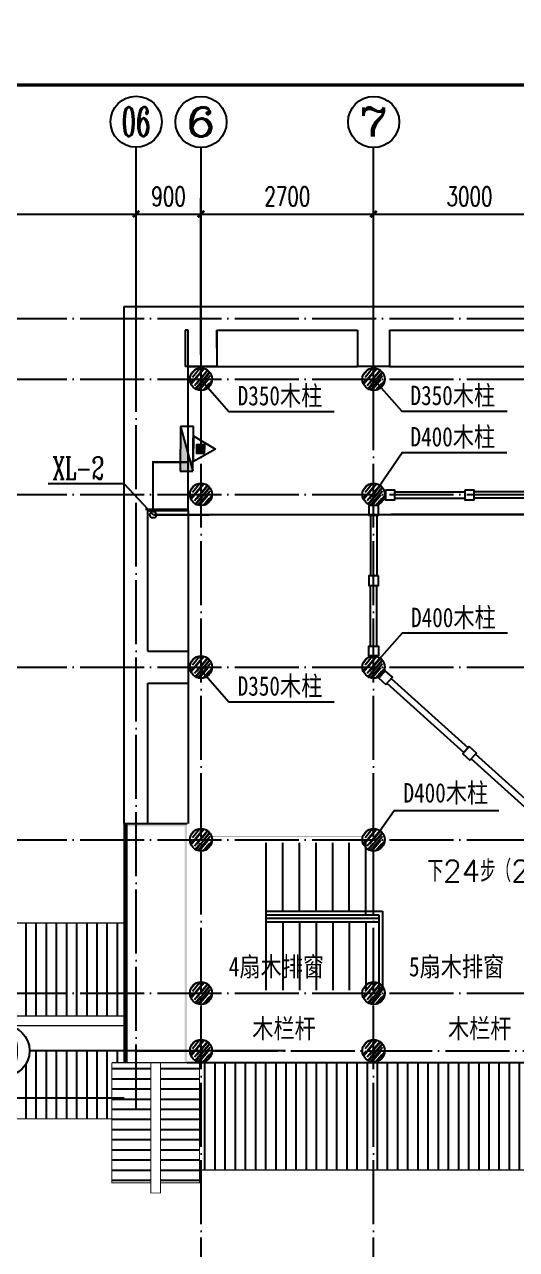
# Model space of a CAD drawing. Extents: x 8254 to 366479, y -216343 to -120021.
# Drawn here: x 194503 to 202199, y -159263 to -140109 of the extents above; entities that cross this region are included whole.
import ezdxf
from ezdxf.enums import TextEntityAlignment as Align

# ---------------------------------------------------------------- set-up
doc = ezdxf.new("R2010")
doc.units = 0
doc.header["$LTSCALE"] = 500
doc.header["$MEASUREMENT"] = 0
doc.linetypes.add('DOTE', pattern=[2.42, 2, -0.2, 0.02, -0.2])
doc.layers.get('0').update_dxf_attribs({"linetype": 'CONTINUOUS'})
doc.layers.get('Defpoints').update_dxf_attribs({"linetype": 'CONTINUOUS'})
for name, color, linetype in [('AXIS', 3, 'CONTINUOUS'), ('AXIS_TEXT', 7, 'CONTINUOUS'), ('DIM_SYMB', 3, 'CONTINUOUS'), ('DIM_消防', 3, 'CONTINUOUS'), ('DOTE', 1, 'DOTE'), ('EQUIP_消火栓', 7, 'CONTINUOUS'), ('EQUIP_消防', 7, 'CONTINUOUS'), ('PIPE-消防', 1, 'TG_X'), ('VPIPE-消防', 1, 'TG_X'), ('WALL', 130, 'CONTINUOUS')]:
    doc.layers.add(name, color=color, linetype=linetype)
doc.styles.add('_TCH_AXIS', font='COMPLEX', dxfattribs={"bigfont": 'GBCBIG'})
doc.styles.add('_TCH_DIM', font='SIMPLEX', dxfattribs={"bigfont": 'GBCBIG'})
doc.styles.add('_TCH_DIM_T3', font='SIMPLEX', dxfattribs={"width": 0.705882, "bigfont": 'GBCBIG'})
doc.styles.add('_TWT_SERIAL', font='COMPLEX', dxfattribs={"width": 0.8, "height": 3.5, "bigfont": 'HZTXT'})
doc.styles.add('COMPLEX', font='COMPLEX')
doc.styles.add('TG_LINETYPE', font='SIMPLEX', dxfattribs={"width": 0.8, "height": 3, "bigfont": 'HZTXT'})
doc.styles.add('宋体', font='SimSun.ttf', dxfattribs={"width": 0.8})
doc.linetypes.add('TG_X', pattern='A,2,-0.3,["X",TG_LINETYPE,S=0.1,R=0,X=-0.23,Y=-0.15],0', length=2.3)
doc.dimstyles.new('_TCH_ARCH&&100', dxfattribs={"dimtxt": 297.5, "dimasz": 100, "dimexe": 250, "dimexo": 300, "dimgap": 126.25, "dimtad": 1, "dimlfac": 0.001, "dimzin": 0, "dimdsep": 46, "dimtxsty": '_TCH_DIM_T3', "dimblk": 'ARCHTICK', "dimcen": 0.09, "dimclrt": 7, "dimazin": 2, "dimtfac": 1, "dimtix": 1, "dimtmove": 2, "dimatfit": 3, "dimfxl": 0, "dimtolj": 1, "dimtzin": 0, "dimarcsym": 0})

# ---------------------------------------------------------------- blocks, each defined once
blk = doc.blocks.new('_AXISO')
blk.add_circle((0, 0), 0.5)
at = {"layer": 'AXIS_TEXT', "style": 'COMPLEX', "width": 1.041667}
blk.add_attdef('A', text='', height=0.56, dxfattribs=at).set_placement((-0.25, -0.28), (0.25, -0.28), align=Align.FIT)
blk = doc.blocks.new('rgthrt')
h = blk.add_hatch()
h.set_pattern_fill('木材', color=251, scale=20, style=0)
h.set_pattern_definition([(50, (74300, -65547.12), (51.847064, 186.24683), [1200, -160, 400, -80]), (50, (74406.4, -65507.12), (-132.93014, 7.10905), [240, -26.4, 480, -60]), (50, (74340, -65479.116), (226.339663, 353.127904), [640, -112, 320, -80])])
h.paths.add_polyline_path([(197264.227, -145480.504, 0.414213562), (197089.227, -145655.504), (197264.227, -145655.504)])
h.paths.add_polyline_path([(197264.227, -145480.504), (197264.227, -145655.504), (197439.227, -145655.504, 0.414213562)])
h.paths.add_polyline_path([(197439.227, -145655.504), (197264.227, -145655.504), (197264.227, -145830.504, 0.414213562)])
h.paths.add_polyline_path([(197264.227, -145655.504), (197089.227, -145655.504, 0.414213562), (197264.227, -145830.504)])
h = blk.add_hatch()
h.set_pattern_fill('木材', color=251, scale=20, style=0)
h.set_pattern_definition([(50, (77000, -65547.12), (51.847064, 186.24683), [1200, -160, 400, -80]), (50, (77106.4, -65507.12), (-132.93014, 7.10905), [240, -26.4, 480, -60]), (50, (77040, -65479.116), (226.339663, 353.127904), [640, -112, 320, -80])])
h.paths.add_polyline_path([(199964.227, -145480.504, 0.414213562), (199789.227, -145655.504), (199964.227, -145655.504)])
h.paths.add_polyline_path([(199964.227, -145480.504), (199964.227, -145655.504), (200139.227, -145655.504, 0.414213562)])
h.paths.add_polyline_path([(200139.227, -145655.504), (199964.227, -145655.504), (199964.227, -145830.504, 0.414213562)])
h.paths.add_polyline_path([(199964.227, -145655.504), (199789.227, -145655.504, 0.414213562), (199964.227, -145830.504)])
h = blk.add_hatch()
h.set_pattern_fill('木材', color=251, scale=20, style=0)
h.set_pattern_definition([(50, (74300, -67347.12), (51.847064, 186.24683), [1200, -160, 400, -80]), (50, (74406.4, -67307.12), (-132.93014, 7.10905), [240, -26.4, 480, -60]), (50, (74340, -67279.116), (226.339663, 353.127904), [640, -112, 320, -80])])
h.paths.add_polyline_path([(197264.227, -147280.504, 0.414213562), (197089.227, -147455.504), (197264.227, -147455.504)])
h.paths.add_polyline_path([(197264.227, -147280.504), (197264.227, -147455.504), (197439.227, -147455.504, 0.414213562)])
h.paths.add_polyline_path([(197439.227, -147455.504), (197264.227, -147455.504), (197264.227, -147630.504, 0.414213562)])
h.paths.add_polyline_path([(197264.227, -147455.504), (197089.227, -147455.504, 0.414213562), (197264.227, -147630.504)])
h = blk.add_hatch()
h.set_pattern_fill('木材', color=251, scale=20, style=0)
h.set_pattern_definition([(50, (77000, -67347.12), (51.847064, 186.24683), [1200, -160, 400, -80]), (50, (77106.4, -67307.12), (-132.93014, 7.10905), [240, -26.4, 480, -60]), (50, (77040, -67279.116), (226.339663, 353.127904), [640, -112, 320, -80])])
h.paths.add_polyline_path([(199964.227, -147280.504, 0.414213562), (199789.227, -147455.504), (199964.227, -147455.504)])
h.paths.add_polyline_path([(199964.227, -147280.504), (199964.227, -147455.504), (200139.227, -147455.504, 0.414213562)])
h.paths.add_polyline_path([(200139.227, -147455.504), (199964.227, -147455.504), (199964.227, -147630.504, 0.414213562)])
h.paths.add_polyline_path([(199964.227, -147455.504), (199789.227, -147455.504, 0.414213562), (199964.227, -147630.504)])
h = blk.add_hatch()
h.set_pattern_fill('木材', color=251, scale=20, style=0)
h.set_pattern_definition([(50, (74300, -70047.12), (51.847064, 186.24683), [1200, -160, 400, -80]), (50, (74406.4, -70007.12), (-132.93014, 7.10905), [240, -26.4, 480, -60]), (50, (74340, -69979.116), (226.339663, 353.127904), [640, -112, 320, -80])])
h.paths.add_polyline_path([(197264.227, -149980.504, 0.414213562), (197089.227, -150155.504), (197264.227, -150155.504)])
h.paths.add_polyline_path([(197264.227, -149980.504), (197264.227, -150155.504), (197439.227, -150155.504, 0.414213562)])
h.paths.add_polyline_path([(197439.227, -150155.504), (197264.227, -150155.504), (197264.227, -150330.504, 0.414213562)])
h.paths.add_polyline_path([(197264.227, -150155.504), (197089.227, -150155.504, 0.414213562), (197264.227, -150330.504)])
h = blk.add_hatch()
h.set_pattern_fill('木材', color=251, scale=20, style=0)
h.set_pattern_definition([(50, (77000, -70047.12), (51.847064, 186.24683), [1200, -160, 400, -80]), (50, (77106.4, -70007.12), (-132.93014, 7.10905), [240, -26.4, 480, -60]), (50, (77040, -69979.116), (226.339663, 353.127904), [640, -112, 320, -80])])
h.paths.add_polyline_path([(199964.227, -149980.504, 0.414213562), (199789.227, -150155.504), (199964.227, -150155.504)])
h.paths.add_polyline_path([(199964.227, -149980.504), (199964.227, -150155.504), (200139.227, -150155.504, 0.414213562)])
h.paths.add_polyline_path([(200139.227, -150155.504), (199964.227, -150155.504), (199964.227, -150330.504, 0.414213562)])
h.paths.add_polyline_path([(199964.227, -150155.504), (199789.227, -150155.504, 0.414213562), (199964.227, -150330.504)])
h = blk.add_hatch()
h.set_pattern_fill('木材', color=251, scale=20, style=0)
h.set_pattern_definition([(50, (74300, -72747.12), (51.847064, 186.24683), [1200, -160, 400, -80]), (50, (74406.4, -72707.12), (-132.93014, 7.10905), [240, -26.4, 480, -60]), (50, (74340, -72679.116), (226.339663, 353.127904), [640, -112, 320, -80])])
h.paths.add_polyline_path([(197264.227, -152680.504, 0.414213562), (197089.227, -152855.504), (197264.227, -152855.504)])
h.paths.add_polyline_path([(197264.227, -152680.504), (197264.227, -152855.504), (197439.227, -152855.504, 0.414213562)])
h.paths.add_polyline_path([(197439.227, -152855.504), (197264.227, -152855.504), (197264.227, -153030.504, 0.414213562)])
h.paths.add_polyline_path([(197264.227, -152855.504), (197089.227, -152855.504, 0.414213562), (197264.227, -153030.504)])
h = blk.add_hatch()
h.set_pattern_fill('木材', color=251, scale=20, style=0)
h.set_pattern_definition([(50, (77000, -72747.12), (51.847064, 186.24683), [1200, -160, 400, -80]), (50, (77106.4, -72707.12), (-132.93014, 7.10905), [240, -26.4, 480, -60]), (50, (77040, -72679.116), (226.339663, 353.127904), [640, -112, 320, -80])])
h.paths.add_polyline_path([(199964.227, -152680.504, 0.414213562), (199789.227, -152855.504), (199964.227, -152855.504)])
h.paths.add_polyline_path([(199964.227, -152680.504), (199964.227, -152855.504), (200139.227, -152855.504, 0.414213562)])
h.paths.add_polyline_path([(200139.227, -152855.504), (199964.227, -152855.504), (199964.227, -153030.504, 0.414213562)])
h.paths.add_polyline_path([(199964.227, -152855.504), (199789.227, -152855.504, 0.414213562), (199964.227, -153030.504)])
h = blk.add_hatch()
h.set_pattern_fill('ANSI31', color=251, scale=100, angle=45, style=0)
h.set_pattern_definition([(90, (410428.45, -78328.64), (158.75, 1e-14), [])])
h.paths.add_polyline_path([(191489.227, -155762.364), (194109.945, -155762.364, 0.360879264), (193783.705, -156155.504, 1), (194583.705, -156155.504), (196089.434, -156155.504), (196089.434, -156339.736), (195871.037, -156339.736), (195871.037, -156705.504), (193349.227, -156705.504), (193349.227, -156630.681), (193189.227, -156630.681), (193189.227, -156320.681), (191489.227, -156320.681)])
h.paths.add_polyline_path([(193189.227, -156780.681), (193349.227, -156780.681), (193349.227, -156705.504), (195871.037, -156705.504), (195871.037, -157219.223), (192989.227, -157219.223), (192989.227, -157090.681), (193189.227, -157090.681)])
h.paths.add_polyline_path([(191489.227, -155255.504), (196089.434, -155255.504), (196089.434, -155612.364), (191489.227, -155612.364)])
h.paths.add_polyline_path([(191489.227, -154155.504), (196089.434, -154155.504), (196089.434, -155255.504), (191489.227, -155255.504)])
h.paths.add_polyline_path([(195338.925, -156950.504), (195338.925, -156260.504), (194888.925, -156260.504), (194888.925, -156950.504)], flags=9)
h.paths.add_polyline_path([(194747.979, -157512.892), (194747.979, -156822.892), (194297.979, -156822.892), (194297.979, -157512.892)], flags=9)
h.paths.add_polyline_path([(195606.425, -155725.504), (195606.425, -155035.504), (195156.425, -155035.504), (195156.425, -155725.504)], flags=9)
h.paths.add_polyline_path([(195338.925, -154500.504), (195338.925, -153610.504), (194888.925, -153610.504), (194888.925, -154500.504)], flags=9)
h = blk.add_hatch()
h.set_pattern_fill('木材', color=251, scale=20, style=0)
h.set_pattern_definition([(50, (74300, -75147.12), (51.847064, 186.24683), [1200, -160, 400, -80]), (50, (74406.4, -75107.12), (-132.93014, 7.10905), [240, -26.4, 480, -60]), (50, (74340, -75079.116), (226.339663, 353.127904), [640, -112, 320, -80])])
h.paths.add_polyline_path([(197264.227, -155080.504, 0.414213562), (197089.227, -155255.504), (197264.227, -155255.504)])
h.paths.add_polyline_path([(197264.227, -155080.504), (197264.227, -155255.504), (197439.227, -155255.504, 0.414213562)])
h.paths.add_polyline_path([(197439.227, -155255.504), (197264.227, -155255.504), (197264.227, -155430.504, 0.414213562)])
h.paths.add_polyline_path([(197264.227, -155255.504), (197089.227, -155255.504, 0.414213562), (197264.227, -155430.504)])
h = blk.add_hatch()
h.set_pattern_fill('木材', color=251, scale=20, style=0)
h.set_pattern_definition([(50, (77000, -75147.12), (51.847064, 186.24683), [1200, -160, 400, -80]), (50, (77106.4, -75107.12), (-132.93014, 7.10905), [240, -26.4, 480, -60]), (50, (77040, -75079.116), (226.339663, 353.127904), [640, -112, 320, -80])])
h.paths.add_polyline_path([(199964.227, -155080.504, 0.414213562), (199789.227, -155255.504), (199964.227, -155255.504)])
h.paths.add_polyline_path([(199964.227, -155080.504), (199964.227, -155255.504), (200139.227, -155255.504, 0.414213562)])
h.paths.add_polyline_path([(200139.227, -155255.504), (199964.227, -155255.504), (199964.227, -155430.504, 0.414213562)])
h.paths.add_polyline_path([(199964.227, -155255.504), (199789.227, -155255.504, 0.414213562), (199964.227, -155430.504)])
h = blk.add_hatch()
h.set_pattern_fill('木材', color=251, scale=20, style=0)
h.set_pattern_definition([(50, (74300, -76047.12), (51.847064, 186.24683), [1200, -160, 400, -80]), (50, (74406.4, -76007.12), (-132.93014, 7.10905), [240, -26.4, 480, -60]), (50, (74340, -75979.116), (226.339663, 353.127904), [640, -112, 320, -80])])
h.paths.add_polyline_path([(197264.227, -155980.504, 0.414213562), (197089.227, -156155.504), (197264.227, -156155.504)])
h.paths.add_polyline_path([(197264.227, -155980.504), (197264.227, -156155.504), (197439.227, -156155.504, 0.414213562)])
h.paths.add_polyline_path([(197439.227, -156155.504), (197264.227, -156155.504), (197264.227, -156330.504, 0.414213562)])
h.paths.add_polyline_path([(197264.227, -156155.504), (197089.227, -156155.504, 0.414213562), (197264.227, -156330.504)])
h = blk.add_hatch()
h.set_pattern_fill('木材', color=251, scale=20, style=0)
h.set_pattern_definition([(50, (77000, -76047.12), (51.847064, 186.24683), [1200, -160, 400, -80]), (50, (77106.4, -76007.12), (-132.93014, 7.10905), [240, -26.4, 480, -60]), (50, (77040, -75979.116), (226.339663, 353.127904), [640, -112, 320, -80])])
h.paths.add_polyline_path([(199964.227, -155980.504, 0.414213562), (199789.227, -156155.504), (199964.227, -156155.504)])
h.paths.add_polyline_path([(199964.227, -155980.504), (199964.227, -156155.504), (200139.227, -156155.504, 0.414213562)])
h.paths.add_polyline_path([(200139.227, -156155.504), (199964.227, -156155.504), (199964.227, -156330.504, 0.414213562)])
h.paths.add_polyline_path([(199964.227, -156155.504), (199789.227, -156155.504, 0.414213562), (199964.227, -156330.504)])
h = blk.add_hatch()
h.set_pattern_fill('ANSI31', color=251, scale=100, angle=135, style=0)
h.set_pattern_definition([(7e-15, (410428.45, -78328.64), (1e-14, -158.75), [])])
h.paths.add_polyline_path([(195871.037, -156705.504), (196249.227, -156705.504), (196249.227, -156339.736), (196481.037, -156339.736), (196481.037, -158219.504), (195871.037, -158219.504)])
h.paths.add_polyline_path([(195871.037, -156339.736), (196249.227, -156339.736), (196249.227, -156705.504), (195871.037, -156705.504)], flags=17)
h.paths.add_polyline_path([(196631.037, -156339.736), (197047.445, -156339.736), (197241.037, -156339.736), (197241.037, -158219.504), (196631.037, -158219.504)])
h = blk.add_hatch()
h.set_pattern_fill('ANSI31', color=251, scale=100, angle=45, style=0)
h.set_pattern_definition([(90, (0, -78328.64), (-158.75, 1e-14), [])])
h.paths.add_polyline_path([(199964.227, -156339.736), (197264.227, -156339.736), (197264.227, -158019.101), (199964.227, -158019.101)])
h.paths.add_polyline_path([(202964.227, -156339.736), (199964.227, -156339.736), (199964.227, -158019.101), (202964.227, -158019.101)])
h.paths.add_polyline_path([(207464.227, -156339.736), (202964.227, -156339.736), (202964.227, -158019.101), (203686.35, -158019.101), (203391.03, -157723.781), (203991.03, -157723.781), (203695.71, -158019.101), (207464.227, -158019.101)])
h.paths.add_polyline_path([(210464.227, -156339.736), (207464.227, -156339.736), (207464.227, -158019.101), (210464.227, -158019.101)])
h.paths.add_polyline_path([(213164.227, -156339.736), (210464.227, -156339.736), (210464.227, -158019.101), (213164.227, -158019.101)])
h.paths.add_polyline_path([(204276.655, -157698.156), (205265.405, -157698.156), (205265.405, -157251.906), (204276.655, -157251.906)], flags=24)
at = {"layer": 'WALL'}
for points in [[(196064.628, -152604.129), (197047.445, -152604.129), (197047.445, -152644.129), (196064.628, -152644.129)], [(197007.445, -156339.736), (197047.445, -156339.736), (197047.445, -152604.129), (197007.445, -152604.129)]]:
    blk.add_hatch(color=251, dxfattribs=at).paths.add_polyline_path(points)
at = {"color": 251}
for p, q in [((197514.647, -145455.504), (199714.227, -145455.504)), ((200214.227, -145455.504), (202714.227, -145455.504)), ((200297.686, -147417.308), (201389.367, -147417.352)), ((202600.582, -147417.307), (201539.367, -147417.349)), ((200297.686, -147517.308), (201389.367, -147517.352)), ((202600.582, -147517.307), (201539.367, -147517.349)), ((197064.227, -147706.004), (197064.227, -149905.504)), ((199914.362, -147780.504), (199914.324, -148730.504)), ((200014.362, -147780.504), (200014.324, -148730.504)), ((199914.362, -149830.504), (199914.324, -148880.504)), ((200014.362, -149830.504), (200014.324, -148880.504)), ((200240.433, -150334.666), (201443.079, -151419.324)), ((197064.227, -150405.504), (197064.227, -152604.129)), ((200173.462, -150408.929), (201376.108, -151493.586)), ((202659.989, -152646.054), (201490.125, -151591.133)), ((202726.96, -152571.792), (201557.096, -151516.871)), ((198284.227, -155205.504), (198284.227, -152905.504)), ((198544.227, -153970.504), (198544.227, -152905.504)), ((198804.227, -153970.504), (198804.227, -152905.504)), ((199064.227, -153970.504), (199064.227, -152905.504)), ((199324.227, -153970.504), (199324.227, -152905.504)), ((199584.227, -153970.504), (199584.227, -152905.504)), ((199844.227, -154030.504), (199844.227, -152905.504)), ((198284.227, -153970.504), (199844.227, -153970.504)), ((198284.227, -153970.504), (200104.227, -153970.504)), ((200104.227, -153970.504), (200104.227, -155205.504)), ((198284.227, -154030.504), (199844.227, -154030.504)), ((198284.227, -154030.504), (200044.227, -154030.504)), ((198284.227, -154080.504), (200044.227, -154080.504)), ((198284.227, -154140.504), (200044.227, -154140.504)), ((198544.227, -154140.504), (198544.227, -155205.504)), ((198804.227, -154140.504), (198804.227, -155205.504)), ((199064.227, -154140.504), (199064.227, -155205.504)), ((199324.227, -154140.504), (199324.227, -155205.504)), ((199584.227, -154140.504), (199584.227, -155205.504)), ((199844.227, -154140.504), (199844.227, -155205.504)), ((200044.227, -154030.504), (200044.227, -155205.504)), ((200104.227, -154140.504), (200104.227, -155205.504)), ((197047.445, -156339.736), (213381.009, -156339.736)), ((193189.227, -156890.504), (196064.227, -156890.504))]:
    blk.add_line(p, q, dxfattribs=at)
for points, const_width in [([(227399.227, -138904.538), (227399.227, -141055.504), (183029.227, -141055.504), (183029.227, -138904.538)], 50), ([(196089.628, -152604.129), (196089.628, -156339.736)], 50), ([(197433.188, -152805.504), (199796.522, -152805.504)], 2), ([(197433.188, -152905.504), (199796.522, -152905.504)], 2), ([(196087.44, -154155.504), (191489.227, -154155.504)], 20), ([(197433.188, -155205.504), (199796.522, -155205.504)], 2), ([(197433.188, -155305.504), (199796.522, -155305.504)], 2), ([(200133.188, -155205.504), (202796.522, -155205.504)], 2), ([(200133.188, -155305.504), (202796.522, -155305.504)], 2), ([(196089.434, -155612.364), (191489.227, -155612.364)], 20), ([(196089.434, -155762.364), (191489.227, -155762.364)], 20), ([(197042.059, -156105.504), (197096.522, -156105.504)], 2), ([(197433.188, -156105.504), (199796.522, -156105.504)], 2), ([(200133.188, -156105.504), (202796.522, -156105.504)], 2), ([(197042.059, -156205.504), (197096.522, -156205.504)], 2), ([(197431.932, -156205.504), (199405.394, -156205.504)], 2), ([(197433.188, -156205.504), (199796.522, -156205.504)], 2), ([(200133.188, -156205.504), (202796.522, -156205.504)], 2), ([(197241.037, -156339.736), (197047.445, -156339.736), (195871.037, -156339.736)], 20), ([(197241.037, -156339.736), (197241.037, -158219.504), (196631.037, -158219.504), (196631.037, -158379.504), (196481.037, -158379.504), (196481.037, -158219.504), (195871.037, -158219.504), (195871.037, -156339.736)], 15), ([(196481.037, -158219.504), (196481.037, -156339.736)], 15), ([(196631.037, -158219.504), (196631.037, -156339.736)], 15), ([(195871.037, -157219.223), (192989.227, -157219.223)], 20), ([(197241.037, -158019.101), (213187.418, -158019.101)], 20)]:
    blk.add_lwpolyline(points, dxfattribs=dict(at, const_width=const_width))
for points in [[(196434.227, -147706.004), (197064.227, -147706.004), (197064.227, -145455.504), (197514.647, -145455.504), (197514.227, -144890.504)], [(197260.725, -145659.626), (197701.952, -146158.535), (199347.984, -146158.535)], [(199964.227, -145655.504), (200405.454, -146154.414), (202051.487, -146154.414)], [(199964.227, -147455.504), (200412.577, -146802.847), (202049.337, -146802.847)], [(197260.725, -150198.647), (197701.952, -150697.557), (199347.984, -150697.557)], [(199964.227, -152855.504), (200285.654, -152398.868), (201922.415, -152398.868)]]:
    blk.add_lwpolyline(points, dxfattribs=at)
for points in [[(200147.686, -147392.246), (200147.686, -147542.386), (200297.686, -147542.386), (200297.686, -147392.246)], [(201389.367, -147392.306), (201389.367, -147542.446), (201539.367, -147542.446), (201539.367, -147392.306)], [(200039.427, -147630.504), (199889.287, -147630.504), (199889.287, -147780.504), (200039.427, -147780.504)], [(200039.367, -148730.504), (199889.227, -148730.504), (199889.227, -148880.504), (200039.367, -148880.504)], [(200039.427, -149980.504), (199889.287, -149980.504), (199889.287, -149830.504), (200039.427, -149830.504)], [(200145.827, -150215.596), (200045.276, -150327.093), (200156.67, -150427.55), (200257.22, -150316.052)], [(201460.335, -151400.189), (201359.784, -151511.687), (201471.178, -151612.143), (201571.728, -151500.646)]]:
    blk.add_lwpolyline(points, close=True, dxfattribs=at)
at = {"color": 251, "elevation": 1099890}
blk.add_lwpolyline([(199973.463, -150121.345), (200414.69, -149622.436), (202060.722, -149622.436)], dxfattribs=at)
at = {"color": 251}
for centre in [(197264.227, -145655.504), (199964.227, -145655.504), (197264.227, -147455.504), (199964.227, -147455.504), (197264.227, -150155.504), (199964.227, -150155.504), (197264.227, -152855.504), (199964.227, -152855.504), (197264.227, -155255.504), (199964.227, -155255.504), (197264.227, -156155.504), (199964.227, -156155.504)]:
    blk.add_circle(centre, 175, dxfattribs=at)
at = {"layer": 'AXIS', "color": 251}
blk.add_line((198583.705, -156155.504), (194583.705, -156155.504), dxfattribs=at)
at = {"layer": 'DIM_SYMB', "color": 251}
blk.add_lwpolyline([(200709.132, -153338.66, 0, 0, 0), (197814.73, -153338.66, 0, 0, 0), (197814.73, -154655.504, 0, 0, 0), (200064.234, -154670.945, 80, 0, 0), (200364.227, -154673.004, 0, 0, 0)], format="xyseb", dxfattribs=at)
at = {"layer": 'DOTE', "color": 251}
for p, q in [((196249.227, -157055.504), (196249.227, -143155.504)), ((197264.227, -169755.504), (197264.227, -143155.504)), ((199964.227, -169755.504), (199964.227, -143155.504)), ((182064.227, -144705.504), (228664.227, -144705.504)), ((182064.227, -145655.504), (228364.227, -145655.504)), ((182064.227, -147455.504), (228364.227, -147455.504)), ((182064.227, -150155.504), (228364.227, -150155.504)), ((182064.227, -152855.504), (228364.227, -152855.504)), ((182064.227, -155255.504), (228364.227, -155255.504)), ((196249.227, -156155.504), (214179.227, -156155.504))]:
    blk.add_line(p, q, dxfattribs=at)
at = {"layer": 'WALL', "color": 251}
for p, q in [((196064.227, -144520.504), (197264.227, -144520.504)), ((196064.227, -147684.827), (196064.227, -144520.504)), ((197264.227, -144520.504), (199964.227, -144520.504)), ((199964.227, -144520.504), (203217.745, -144520.504)), ((197064.227, -144890.504), (197014.227, -144890.504)), ((197014.227, -144890.504), (197014.227, -145455.504)), ((197064.227, -147684.827), (197064.227, -144890.504)), ((197514.227, -144890.504), (197514.227, -145455.504)), ((197514.227, -144890.504), (199714.227, -144890.504)), ((199714.227, -144890.504), (199714.227, -145455.504)), ((200214.227, -144890.504), (200214.227, -145455.504)), ((200214.227, -144890.504), (202717.745, -144890.504)), ((197514.227, -145455.504), (197014.227, -145455.504)), ((200214.227, -145455.504), (199714.227, -145455.504)), ((196064.227, -150155.504), (196064.227, -147684.827)), ((196434.227, -149905.504), (196434.227, -147684.827)), ((196434.227, -147684.827), (197064.227, -147684.827)), ((196434.227, -149905.504), (197064.227, -149905.504)), ((197064.227, -149905.504), (197064.227, -150405.504)), ((196064.227, -152604.129), (196064.227, -150155.504)), ((196434.227, -150405.504), (197064.227, -150405.504)), ((196434.227, -152604.129), (196434.227, -150405.504)), ((196064.227, -152604.129), (196434.227, -152604.129)), ((196064.628, -152604.129), (197047.445, -152604.129)), ((196064.628, -152604.129), (196064.628, -156339.736))]:
    blk.add_line(p, q, dxfattribs=at)
at = {"layer": 'WALL', "color": 251, "const_width": 30}
blk.add_lwpolyline([(196394.179, -147690.623), (197064.227, -147691.004)], dxfattribs=at)
at = {"layer": 'AXIS', "color": 251}
ref = blk.add_blockref('_AXISO', (194183.705, -156155.504), dxfattribs=dict(at, xscale=800, yscale=800, zscale=800))
ref.add_attrib('A', '2/D', dxfattribs={"layer": 'AXIS_TEXT', "color": 251, "height": 452.5483, "style": '_TCH_AXIS', "width": 0.355932}).set_placement((193957.431, -156381.778), (194409.979, -156381.778), align=Align.FIT)
at = {"color": 251, "style": '宋体', "width": 0.8}
for s, p in [('D350木柱', (197837.694, -146064.277, 1099890)), ('D350木柱', (200541.196, -146060.156, 1099890)), ('D400木柱', (200541.196, -146706.714, 1099890)), ('D400木柱', (200550.432, -149531.976, 2199780)), ('D350木柱', (197837.694, -150603.299, 1099890)), ('D400木柱', (200431.58, -152273.909, 1099890)), ('4扇木排窗', (197698.158, -154991.845, 1099890)), ('5扇木排窗', (200517.175, -154991.845, 1099890)), ('木栏杆', (198065.762, -155957.421, 1099890)), ('木栏杆', (201127.285, -155957.421, 1099890))]:
    blk.add_text(s, height=303.7975, dxfattribs=at).set_placement(p)
at = {"layer": 'DIM_SYMB', "color": 7, "style": '_TCH_DIM'}
blk.add_text('下24步（260X180)', height=337.58865, dxfattribs=at).set_placement((200809.132, -153513.66))
blk = doc.blocks.new('$TwtSys$00000546')
h = blk.add_hatch()
h.set_pattern_fill('ANSI31', color=256, scale=200, style=0)
h.set_pattern_definition([(45, (-38543.802, -6670.83), (-17.67767, 17.67767), [])])
h.paths.add_polyline_path([(-65, 174), (65, 174), (65, 44), (-65, 44)])
for points in [[(0, 344), (-198, 0), (198, 0)], [(-65, 174), (65, 174), (65, 44), (-65, 44)]]:
    blk.add_lwpolyline(points, close=True)
blk = doc.blocks.new('_ArchTick')
at = {"color": 0, "linetype": 'ByBlock', "const_width": 0.4}
blk.add_lwpolyline([(-0.5, -0.5), (0.5, 0.5)], dxfattribs=at)
blk = doc.blocks.new('*D154')
at = {"layer": 'AXIS', "color": 0, "lineweight": -2}
for p, q in [((190764, -145272), (190764, -142822)), ((196249, -145272), (196249, -142822)), ((190764, -143072), (196249, -143072))]:
    blk.add_line(p, q, dxfattribs=at)
at = {"layer": 'Defpoints', "color": 0}
for p in [(196249, -143072), (190764, -145572), (196249, -145572)]:
    blk.add_point(p, dxfattribs=at)
at = {"layer": 'AXIS', "color": 0, "lineweight": -2, "xscale": 100, "yscale": 100, "zscale": 100, "rotation": 180}
blk.add_blockref('_ArchTick', (190764, -143072), dxfattribs=at)
at = {"layer": 'AXIS', "color": 0, "lineweight": -2, "xscale": 100, "yscale": 100, "zscale": 100}
blk.add_blockref('_ArchTick', (196249, -143072), dxfattribs=at)
at = {"layer": 'AXIS', "color": 7, "insert": (193507, -142797), "char_height": 297.5, "attachment_point": 5, "style": '_TCH_DIM_T3'}
blk.add_mtext('\\A1;5600', dxfattribs=at)
blk = doc.blocks.new('*D155')
at = {"layer": 'AXIS', "color": 0, "lineweight": -2}
for p, q in [((196249, -145272), (196249, -142822)), ((197264, -145272), (197264, -142822)), ((196249, -143072), (197264, -143072))]:
    blk.add_line(p, q, dxfattribs=at)
at = {"layer": 'Defpoints', "color": 0}
for p in [(197264, -143072), (196249, -145572), (197264, -145572)]:
    blk.add_point(p, dxfattribs=at)
at = {"layer": 'AXIS', "color": 0, "lineweight": -2, "xscale": 100, "yscale": 100, "zscale": 100, "rotation": 180}
blk.add_blockref('_ArchTick', (196249, -143072), dxfattribs=at)
at = {"layer": 'AXIS', "color": 0, "lineweight": -2, "xscale": 100, "yscale": 100, "zscale": 100}
blk.add_blockref('_ArchTick', (197264, -143072), dxfattribs=at)
at = {"layer": 'AXIS', "color": 7, "insert": (196757, -142797), "char_height": 297.5, "attachment_point": 5, "style": '_TCH_DIM_T3'}
blk.add_mtext('\\A1;900', dxfattribs=at)
blk = doc.blocks.new('*D156')
at = {"layer": 'AXIS', "color": 0, "lineweight": -2}
for p, q in [((197264, -145272), (197264, -142822)), ((199964, -145272), (199964, -142822)), ((197264, -143072), (199964, -143072))]:
    blk.add_line(p, q, dxfattribs=at)
at = {"layer": 'Defpoints', "color": 0}
for p in [(199964, -143072), (197264, -145572), (199964, -145572)]:
    blk.add_point(p, dxfattribs=at)
at = {"layer": 'AXIS', "color": 0, "lineweight": -2, "xscale": 100, "yscale": 100, "zscale": 100, "rotation": 180}
blk.add_blockref('_ArchTick', (197264, -143072), dxfattribs=at)
at = {"layer": 'AXIS', "color": 0, "lineweight": -2, "xscale": 100, "yscale": 100, "zscale": 100}
blk.add_blockref('_ArchTick', (199964, -143072), dxfattribs=at)
at = {"layer": 'AXIS', "color": 7, "insert": (198614, -142797), "char_height": 297.5, "attachment_point": 5, "style": '_TCH_DIM_T3'}
blk.add_mtext('\\A1;2700', dxfattribs=at)
blk = doc.blocks.new('*D157')
at = {"layer": 'AXIS', "color": 0, "lineweight": -2}
for p, q in [((199964, -145272), (199964, -142822)), ((202964, -145272), (202964, -142822)), ((199964, -143072), (202964, -143072))]:
    blk.add_line(p, q, dxfattribs=at)
at = {"layer": 'Defpoints', "color": 0}
for p in [(202964, -143072), (199964, -145572), (202964, -145572)]:
    blk.add_point(p, dxfattribs=at)
at = {"layer": 'AXIS', "color": 0, "lineweight": -2, "xscale": 100, "yscale": 100, "zscale": 100, "rotation": 180}
blk.add_blockref('_ArchTick', (199964, -143072), dxfattribs=at)
at = {"layer": 'AXIS', "color": 0, "lineweight": -2, "xscale": 100, "yscale": 100, "zscale": 100}
blk.add_blockref('_ArchTick', (202964, -143072), dxfattribs=at)
at = {"layer": 'AXIS', "color": 7, "insert": (201464, -142797), "char_height": 297.5, "attachment_point": 5, "style": '_TCH_DIM_T3'}
blk.add_mtext('\\A1;3000', dxfattribs=at)
blk = doc.blocks.new('$TwtSys$00000434')
for p, q in [((-0.5, 0.5), (-0.5, -0.5)), ((-0.5, -0.5), (0.5, 0.5)), ((0.5, 0.5), (-0.5, 0.5)), ((0.5, -0.5), (0.5, 0.5)), ((-0.5, -0.5), (0.5, -0.5))]:
    blk.add_line(p, q)
blk.add_solid([(0.5, -0.5), (0.5, 0.5), (-0.5, -0.5)])

msp = doc.modelspace()

# ---------------------------------------------------------------- hatches: boundary and pattern name
at = {"layer": 'PIPE-消防', "linetype": 'TG_X'}
for points in [[(196513.512, -146953.676), (196513.512, -146936.176), (196496.012, -146936.176)], [(196513.512, -146953.676), (196496.012, -146953.676), (196496.012, -146936.176)]]:
    msp.add_hatch(color=256, dxfattribs=at).paths.add_polyline_path(points)

# ---------------------------------------------------------------- linework, layer by layer
at = {"layer": 'AXIS'}
for p, q in [((196249.227, -146029.175), (196249.227, -142029.175)), ((197264.227, -146033.154), (197264.227, -142033.154)), ((199964.227, -146033.154), (199964.227, -142033.154))]:
    msp.add_line(p, q, dxfattribs=at)
at = {"layer": 'DIM_消防'}
for p, q in [((196064.227, -147289.035), (194871.784, -147289.035)), ((196516.002, -147774.1), (196064.227, -147289.035))]:
    msp.add_line(p, q, dxfattribs=at)
at = {"layer": 'PIPE-消防', "linetype": 'TG_X', "const_width": 35}
for points in [[(196513.512, -146953.676), (197064.227, -146953.676)], [(196513.512, -147739.18), (196513.512, -146953.676)], [(196516.002, -147774.1), (213872.504, -147765.029)]]:
    msp.add_lwpolyline(points, dxfattribs=at)
at = {"layer": 'VPIPE-消防', "linetype": 'Continuous'}
msp.add_circle((196516.002, -147774.1), 50, dxfattribs=at)

# ---------------------------------------------------------------- block references
msp.add_blockref('rgthrt', (0, 0))
at = {"layer": 'AXIS'}
ref = msp.add_blockref('_AXISO', (196249.227, -141629.175), dxfattribs=dict(at, xscale=800, yscale=800, zscale=800))
ref.add_attrib('A', '06', dxfattribs={"layer": 'AXIS_TEXT', "height": 452.5483, "style": '_TCH_AXIS', "width": 0.617647}).set_placement((196022.953, -141855.45), (196475.501, -141855.45), align=Align.FIT)
ref = msp.add_blockref('_AXISO', (197264.227, -141633.154), dxfattribs=dict(at, xscale=800, yscale=800, zscale=800))
ref.add_attrib('A', '6', dxfattribs={"layer": 'AXIS_TEXT', "height": 452.548, "style": '_TCH_AXIS', "width": 1.5}).set_placement((197037.953, -141859.428), (197490.501, -141859.428), align=Align.FIT)
ref = msp.add_blockref('_AXISO', (199964.227, -141633.154), dxfattribs=dict(at, xscale=800, yscale=800, zscale=800))
ref.add_attrib('A', '7', dxfattribs={"layer": 'AXIS_TEXT', "height": 452.548, "style": '_TCH_AXIS', "width": 1.5}).set_placement((199737.953, -141859.428), (200190.501, -141859.428), align=Align.FIT)
at = {"layer": 'EQUIP_消火栓', "xscale": 700, "yscale": 200, "zscale": 700, "rotation": 269.4128480620491}
msp.add_blockref('$TwtSys$00000434', (197041.017, -146743.574), dxfattribs=at)
at = {"layer": 'EQUIP_消防', "xscale": -1, "rotation": 269.4128480626765}
msp.add_blockref('$TwtSys$00000546', (197147.993, -146744.671), dxfattribs=at)

# ---------------------------------------------------------------- texts
at = {"layer": 'DIM_消防', "color": 7, "style": '_TWT_SERIAL', "width": 0.64}
msp.add_text('XL-2', height=350, dxfattribs=at).set_placement((194941.784, -147219.035))

# ---------------------------------------------------------------- dimensions: what is measured, and where the dimension line sits
at = {"layer": 'AXIS'}
for p1, p2, text, picture, middle in [((190764.227, -145571.862), (196249.227, -145571.862), '5600', '*D154', (193506.727, -142796.862)), ((196249.227, -145571.862), (197264.227, -145571.862), '900', '*D155', (196756.727, -142796.862)), ((197264.227, -145571.862), (199964.227, -145571.862), '2700', '*D156', (198614.227, -142796.862)), ((199964.227, -145571.862), (202964.227, -145571.862), '3000', '*D157', (201464.227, -142796.862))]:
    dim = msp.add_aligned_dim(p1=p1, p2=p2, distance=2500, text=text, dimstyle='_TCH_ARCH&&100', override={"dimpost": 'M'}, dxfattribs=at)
    dim.commit()
    dim.dimension.update_dxf_attribs({"geometry": picture, "text_midpoint": middle})

doc.saveas('drawing.dxf')
